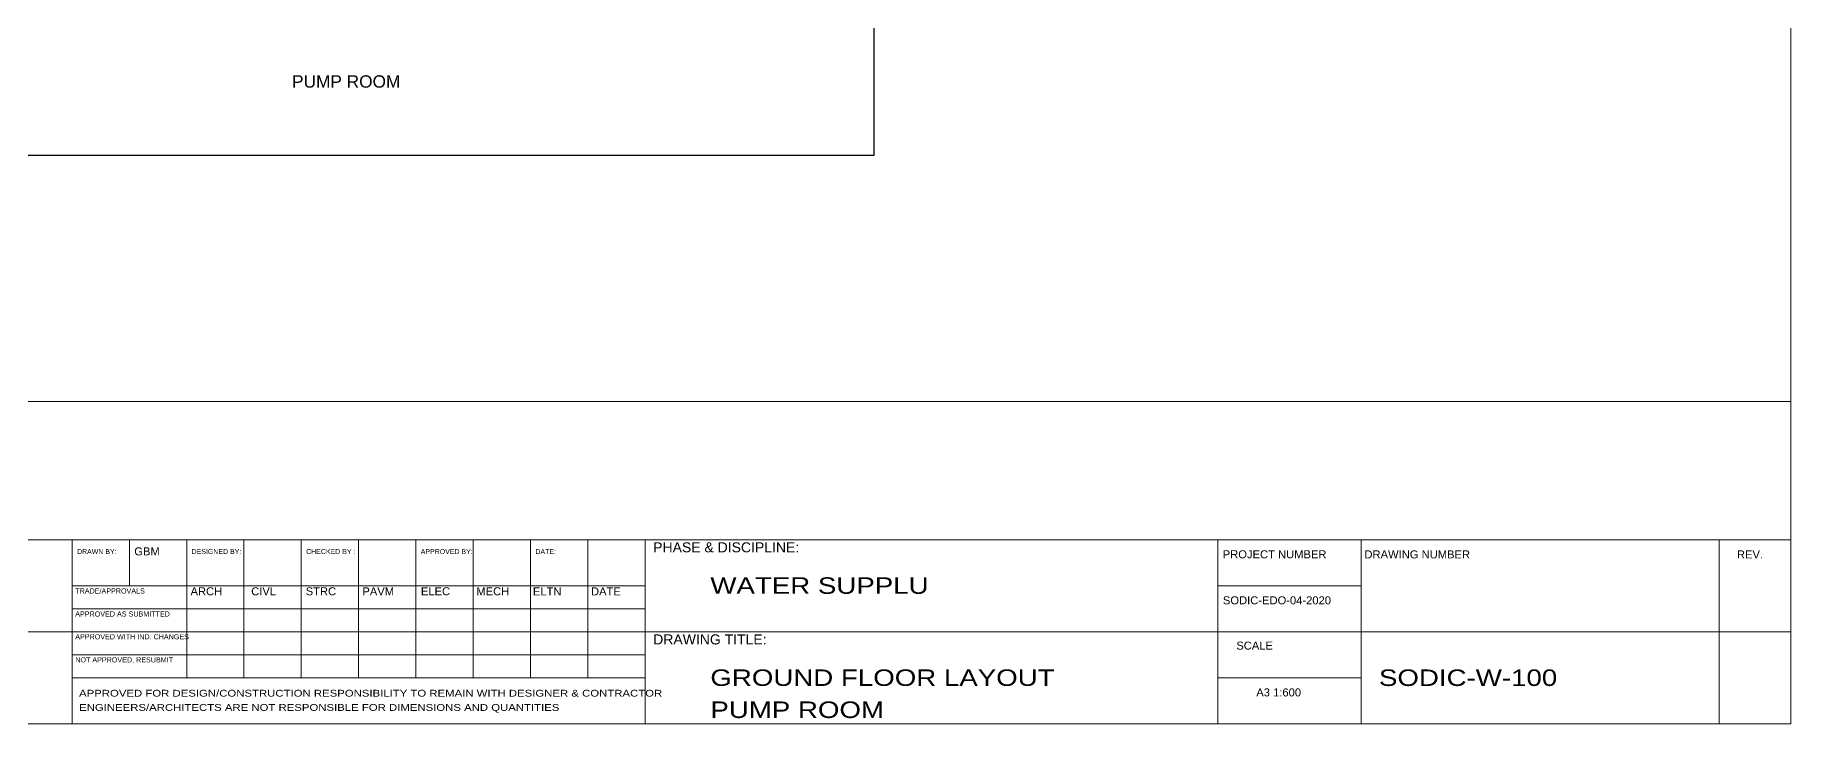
# Model space of a CAD drawing. Extents: x -234346 to 58427, y -132654 to -82394.
# Drawn here: x -207409 to -164759, y -131597 to -114874 of the extents above; entities that cross this region are included whole.
import ezdxf

# ---------------------------------------------------------------- set-up
doc = ezdxf.new("R2010")
doc.units = 0
doc.header["$LTSCALE"] = 8
doc.layers.add('Frame', color=9, linetype='Continuous', lineweight=9)
doc.layers.add('M-PB_FIRE-texts', color=1, linetype='Continuous')
doc.layers.add('PUMP EQUIPMENT BLOCK', color=30, linetype='Continuous')
doc.styles.add('ARIAL', font='arial.ttf')
doc.styles.add('MARI3', font='arial.ttf', dxfattribs={"width": 1.2})
doc.styles.add('TTLB-A0-JeddahDP$0$Standard', font='txt_____.ttf')
doc.styles.add('TTLB-A0-JeddahDP$0$swis721', font='swiss.ttf')

msp = doc.modelspace()

# ---------------------------------------------------------------- linework, layer by layer
at = {"layer": 'Frame'}
for p, q in [((-164758.5, -131597.4, 0.3), (-164758.5, -82394.4, 0.3)), ((-164758.5, -123771.8, -0.1), (-234345.6, -123771.8, -0.1)), ((-164758.5, -127125.6, -0.1), (-234345.6, -127125.6, -0.1)), ((-206510.8, -127125.6, -0.1), (-206510.8, -131597.4, -0.1)), ((-205119.1, -127125.6, -0.1), (-205119.1, -128243.5, -0.1)), ((-203727.5, -127125.6, -0.1), (-203727.5, -130479.4, -0.1)), ((-202335.9, -127125.6, -0.1), (-202335.9, -130479.4, -0.1)), ((-200944.3, -127125.6, -0.1), (-200944.3, -130479.4, -0.1)), ((-199552.7, -127125.6, -0.1), (-199552.7, -130479.4, -0.1)), ((-198161, -127125.6, -0.1), (-198161, -130479.4, -0.1)), ((-196769.4, -127125.6, -0.1), (-196769.4, -130479.4, -0.1)), ((-195377.8, -127125.6, -0.1), (-195377.8, -130479.4, -0.1)), ((-193986.2, -127125.6, -0.1), (-193986.2, -130479.4, -0.1)), ((-192593.4, -127125.6, -0.1), (-192593.4, -131597.4, -0.1)), ((-178675.9, -127125.6, -0.1), (-178675.9, -131597.4, -0.1)), ((-175196.6, -127125.6, -0.1), (-175196.6, -131597.4, -0.1)), ((-166498.2, -127125.6, -0.1), (-166498.2, -131597.4, -0.1)), ((-192593.4, -128243.5, -0.1), (-206510.8, -128243.5, -0.1)), ((-178675.9, -128243.5, -0.1), (-175196.6, -128243.5, -0.1)), ((-192593.4, -128802.5, -0.1), (-206510.8, -128802.5, -0.1)), ((-206510.8, -129361.5, -0.1), (-220428.2, -129361.5, -0.1)), ((-192593.4, -129361.5, -0.1), (-206510.8, -129361.5, -0.1)), ((-164758.5, -129361.5, -0.1), (-192593.4, -129361.5, -0.1)), ((-192593.4, -129920.5, -0.1), (-206510.8, -129920.5, -0.1)), ((-192593.4, -130479.4, -0.1), (-206510.8, -130479.4, -0.1)), ((-178675.9, -130479.4, -0.1), (-175196.6, -130479.4, -0.1)), ((-234345.6, -131597.4, 0.3), (-164758.5, -131597.4, 0.3))]:
    msp.add_line(p, q, dxfattribs=at)
at = {"layer": 'PUMP EQUIPMENT BLOCK'}
msp.add_lwpolyline([(-212839.3, -89653), (-187034.3, -89653), (-187034.3, -117798), (-212839.3, -117798)], close=True, dxfattribs=at)

# ---------------------------------------------------------------- texts
at = {"layer": 'Frame', "width": 1.2}
for s, height, style, p in [('WATER SUPPLU', 400.787, 'MARI3', (-191006.1, -128439.8, 0.3)), ('GROUND FLOOR LAYOUT', 400.787, 'MARI3', (-191006.1, -130675.7, -0.1)), ('SODIC-W-100', 400.787, 'MARI3', (-174764.4, -130677.2, -0.1)), ('APPROVED FOR DESIGN/CONSTRUCTION RESPONSIBILITY TO REMAIN WITH DESIGNER & CONTRACTOR', 164.616, 'TTLB-A0-JeddahDP$0$swis721', (-206341.3, -130935.4, -0.1)), ('ENGINEERS/ARCHITECTS ARE NOT RESPONSIBLE FOR DIMENSIONS AND QUANTITIES', 164.616, 'TTLB-A0-JeddahDP$0$swis721', (-206341.3, -131281.6, -0.1)), ('PUMP ROOM', 400.79, 'MARI3', (-191006.1, -131454.7, -0.1))]:
    msp.add_text(s, height=height, dxfattribs=dict(at, style=style)).set_placement(p)
at = {"layer": 'Frame'}
for s, insert, char_height, width, attachment_point, style in [('{\\fArial|b0|i0|c0|p34;DRAWN BY:}', (-206392, -127412, -0.1), 121.507, 1600.194, 4, 'TTLB-A0-JeddahDP$0$Standard'), ('{\\fArial|b0|i0|c0|p34;DESIGNED BY:}', (-203609, -127412.9, -0.1), 121.507, 2567.606, 4, 'TTLB-A0-JeddahDP$0$Standard'), ('{\\fArial|b0|i0|c0|p34;CHECKED BY :}', (-200825.7, -127413.9, -0.1), 121.507, 1721.907, 4, 'TTLB-A0-JeddahDP$0$Standard'), ('{\\fArial|b0|i0|c0|p34;APPROVED BY:}', (-198042.5, -127414, -0.1), 121.507, 1484.968, 4, 'TTLB-A0-JeddahDP$0$Standard'), ('{\\fArial|b0|i0|c0|p34;DATE:}', (-195256.9, -127412.9, -0.1), 121.507, 1849.489, 4, 'TTLB-A0-JeddahDP$0$Standard'), ('PHASE & DISCIPLINE:', (-192394.5, -127189.2, -0.1), 243.014, 5832.34, 1, 'TTLB-A0-JeddahDP$0$swis721'), ('DRAWING NUMBER', (-173834.8, -127483.7, -0.1), 194.411, 2499.576, 5, 'TTLB-A0-JeddahDP$0$swis721'), ('REV.', (-165751.8, -127483.7, -0.1), 194.41, 3082.178, 5, 'TTLB-A0-JeddahDP$0$swis721'), ('DRAWING TITLE:', (-192394.5, -129425.1, -0.1), 243.014, 5832.34, 1, 'TTLB-A0-JeddahDP$0$swis721')]:
    msp.add_mtext(s, dxfattribs=dict(at, insert=insert, char_height=char_height, width=width, attachment_point=attachment_point, style=style))
at = {"layer": 'Frame', "style": 'TTLB-A0-JeddahDP$0$swis721'}
for s, insert, char_height, attachment_point in [('GBM', (-204691.1, -127509.1, -0.1), 194.41, 8), (' PROJECT NUMBER', (-177338, -127579.9, -0.1), 194.411, 8), ('TRADE/APPROVALS', (-206433.9, -128433.7, -0.1), 124.423, 7), ('ARCH', (-203249.8, -128478.3, -0.1), 194.41, 8), ('CIVL', (-201858.2, -128478.3, -0.1), 194.41, 8), ('STRC', (-200466.6, -128478.3, -0.1), 194.41, 8), ('PAVM', (-199075, -128478.3, -0.1), 194.41, 8), ('ELEC', (-197683.3, -128478.3, -0.1), 194.41, 8), ('MECH', (-196291.7, -128478.3, -0.1), 194.41, 8), ('ELTN', (-194969.9, -128478.3, -0.1), 194.41, 8), ('DATE', (-193543.3, -128478.3, -0.1), 194.41, 8), ('SODIC-EDO-04-2020', (-177242.9, -128697.8, -0.1), 194.411, 8), ('APPROVED AS SUBMITTED', (-206433.9, -128992.7, -0.1), 124.423, 7), ('APPROVED WITH IND. CHANGES', (-206433.9, -129546.6, -0.1), 124.423, 7), ('SCALE', (-177785.2, -129797, -0.1), 194.41, 8), ('NOT APPROVED, RESUBMIT', (-206433.9, -130127.8, -0.1), 124.423, 7), ('A3 1:600', (-177200.6, -130933.7, -0.1), 194.41, 8)]:
    msp.add_mtext(s, dxfattribs=dict(at, insert=insert, char_height=char_height, attachment_point=attachment_point))
at = {"layer": 'M-PB_FIRE-texts', "lineweight": 15, "style": 'ARIAL'}
msp.add_text('PUMP ROOM', height=300, dxfattribs=at).set_placement((-201167.6, -116149.3))

doc.saveas('drawing.dxf')
